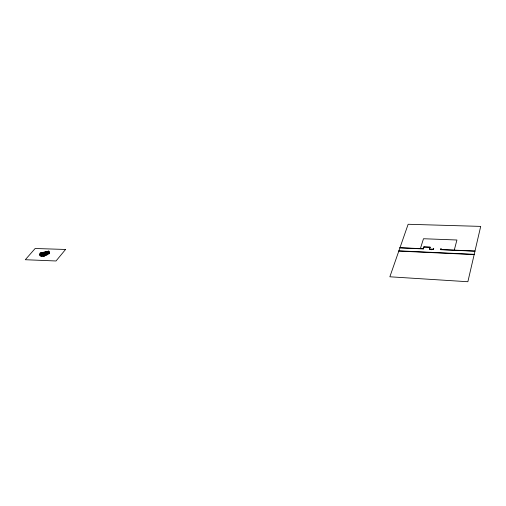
<?xml version="1.0" encoding="UTF-8"?>
<svg xmlns="http://www.w3.org/2000/svg" width="506" height="506" viewBox="0 0 506 506"><rect width="100%" height="100%" fill="white"/><g stroke="black" fill="none" stroke-linecap="round" stroke-linejoin="round"><path stroke-width="0.76" d="M44.832 254.417L45.236 255.081L44.964 254.398L44.889 255.84L43.598 256.15L43.598 254.935M43.921 254.86L43.921 256.074L43.959 254.866M43.605 256.137L43.775 254.17L43.364 254.271M46.913 254.018L46.906 253.86A8.026 6.167 14.1 0 1 48.437 253.449C49.588 253.544 48.962 251.982 48.146 252.766M49.088 252.614L49.215 252.14L47.95 252.311M40.575 254.252C41.037 254.505 39.544 255.998 40.094 254.189M48.69 252.367C49.588 251.577 47.906 251.577 48.766 251.982M46.875 254.391L46.748 254.752M40.682 254.872L39.968 255.024M40.841 254.992L40.758 253.512M41.087 254.935L40.663 253.993M48.032 253.19L47.684 253.272M48.171 252.399L48.608 252.298L48.355 253.285L49.031 252.823M48.481 252.374L48.348 253.247L46.944 253.443M48.563 253.316L48.431 252.545M440.764 249.686L441.011 248.598L440.764 249.686L474.938 251.21L480.7 226.397L408.14 224.272L389.854 276.788L467.873 281.728L474.938 251.21M433.478 249.363L433.731 248.275C433.901 250.736 427.273 249.901 430.062 247.13L423.914 246.865L423.345 248.914L399.904 247.87M429.505 249.186L430.062 247.13M46.28 254.157A4.548 3.51 15 0 0 46.773 254.012L49.215 253.734L49.613 252.443L49.196 251.602M48.304 253.285L48.582 252.165M46.849 254.24L46.988 253.936A8.071 6.199 14 0 1 48.405 253.563L48.437 253.449M49.215 253.734L49.063 253.24M47.52 252.412L47.741 251.583L40.822 253.177M46.261 253.993L46.856 255.22L46.147 254.018M48.102 252.241L47.071 252.817L48.234 252.494M47.804 253.323L48.07 252.424M47.981 253.285L48.74 251.039L48.317 252.538L39.557 254.499L48.5 252.317M46.369 254.233L46.634 253.006L46.312 254.031A4.529 3.491 15 0 0 46.906 253.86M46.438 254.354L46.489 253.949L45.806 254.101M45.723 254.391L46.565 254.094M47.741 251.387L47.779 251.95L47.691 251.4M423.345 248.914L423.914 246.865M44.889 255.853L44.889 254.638M44.256 254.809L44.364 254.417L45.072 255.606L44.465 254.404L43.731 254.588M45.61 254.828L45.445 254.784A1.233 0.949 14.6 0 0 45.034 254.923A2.024 1.556 14.9 0 1 43.889 255.188A1.518 1.164 14.7 0 0 42.896 255.473A2.884 2.214 15 0 1 41.884 255.587L41.89 255.486M45.901 254.227L45.869 254.316M43.472 256.061L42.921 256.15L43.668 255.928L42.947 254.758A3.928 3.017 14.6 0 0 42.2 254.98M43.889 255.188L43.908 255.125A2.024 1.556 14.9 0 0 45.053 254.866A1.233 0.949 14.6 0 1 45.464 254.72M45.685 252.393L45.736 251.855L45.717 252.431M47.558 252.836L40.113 254.581M42.934 254.784L43.548 255.979M43.706 252.393L43.712 252.892M43.219 254.233L43.826 255.429M43.573 254.701L43.737 254.189M43.377 255.865L43.415 256.251M43.908 255.132A1.518 1.164 14.7 0 0 42.915 255.416A2.903 2.233 15 0 1 42.074 255.53L42.099 255.701M42.036 254.98L41.916 255.264M41.751 256.397L41.119 255.113L41.878 256.34M42.087 255.106L42.662 255.258L42.681 254.828L41.998 254.98M42.042 255.416L42.042 255.897L41.315 254.676L41.922 255.872L47.033 254.67L46.223 253.133M42.181 255.808L42.415 255.049M41.726 252.779L41.675 253.323L41.669 252.791M41.03 253.006L41.087 253.5M40.777 254.265L40.6 254.992L40.746 254.682M40.606 255.233L40.423 255.283A1.195 0.917 15.1 0 1 40.164 255.315L40.126 255.429A1.24 0.949 15.1 0 0 40.569 255.347L40.606 255.233A2.068 1.588 14.8 0 1 41.119 255.113L41.871 256.371M40.594 255.075L40.942 254.069M39.582 254.55L40.031 253.057L48.766 251.096M41.214 254.132L39.892 254.126L41.511 253.974M40.05 254.79L40.784 254.569M46.641 254.474L46.83 254.423M41.486 255.853L40.872 255.84M40.815 255.739C41.239 256.915 40.423 254.973 41.448 255.834M46.103 254.613L45.698 254.904M46.337 254.531L45.717 254.841M46.084 254.676L46.508 254.505M46.539 254.493L46.868 254.784L46.906 253.987M40.625 253.949L40.569 253.202L47.741 251.583M47.602 252.152L48.291 253.468M40.562 254.025L47.558 252.374L48.209 253.734L43.674 254.695M47.849 252.342L48.367 252.349M48.589 252.171L48.57 252.747L48.462 252.437M48.424 252.557L49.152 252.298M48.38 252.69L49.095 252.462M46.425 253.468L46.906 254.72M49.006 252.962L48.304 253.253M40.518 254.929L41.808 254.619L41.391 253.829M46.299 253.601L48.329 252.861M43.769 254.461L44.414 254.316M46.482 253.955L40.999 255.315L41.334 254.284M41.935 255.169L43.541 254.809M46.457 254.354L40.075 255.84L39.847 255.397M42.921 256.15L43.661 255.954M41.46 255.973L40.91 255.916M423.939 247.042L430.081 247.307M399.879 247.7L423.326 248.743M429.486 249.015L433.452 249.192M440.745 249.515L474.925 251.033M398.861 250.824L474.204 254.322M398.905 251.096L474.23 254.607M43.788 254.316L43.345 253.38M42.264 255.385L42.188 255.081M40.72 254.758L40.752 254.221M40.644 254.98L40.708 254.803M40.398 255.157L40.625 255.606L48.74 253.734L48.551 253.354A2.568 1.986 14.8 0 0 48.81 253.297A2.169 1.676 14.7 0 0 49.025 253.171M42.504 254.55L42.725 254.999M42.447 254.562L42.687 255.169M41.334 253.841L41.77 254.695M43.642 253.753L43.864 254.202M43.225 254.208L43.839 255.403M42.675 253.531L43.162 254.373M45.837 253.759L45.407 252.899L45.787 253.772M44.737 253.057L45.167 253.911L44.686 253.07M48.291 252.481L48.405 252.608M47.804 252.064L48.038 252.532M48.032 253.772L47.368 252.45L48.032 253.772M46.697 252.602L47.412 253.917M420.341 248.775L423.484 238.731L456.924 240.002L454.236 250.287M47.437 251.615L47.494 252.361M43.731 252.317L43.763 252.88M41.005 252.949L41.037 253.512M44.56 254.714L44.566 255.928M44.522 254.733L44.522 255.922M40.569 255.353A2.068 1.588 14.8 0 1 41.081 255.233A4.573 3.517 15.3 0 0 41.277 255.207M48.993 253.285A2.536 1.961 14.8 0 1 48.399 253.563M45.319 254.303A4.649 3.567 14.4 0 1 45.648 254.265M42.238 254.86A3.928 3.017 14.6 0 1 42.555 254.758M65.552 249.464L56.021 260.976L25.3 259.723L35.148 248.497L65.552 249.464"/></g></svg>
